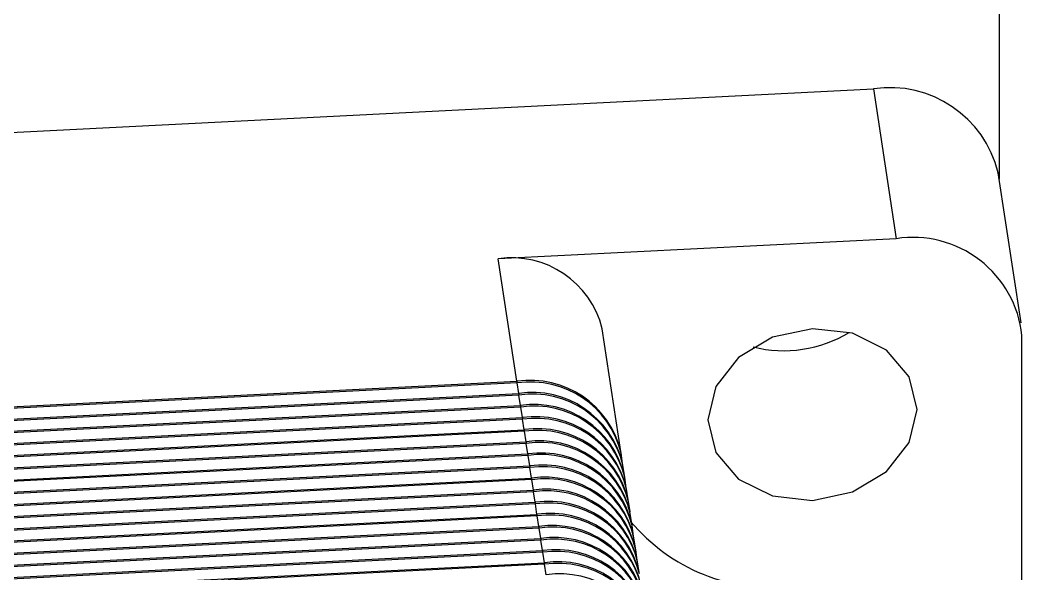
# Model space of a CAD drawing. Header units: millimetres. Extents: x 334 to 3694, y 0 to 2376.
# Drawn here: x 3292.44 to 3306.74, y 1155.27 to 1163.18 of the extents above; entities that cross this region are included whole.
import ezdxf

# ---------------------------------------------------------------- set-up
doc = ezdxf.new("R2010")
doc.units = ezdxf.units.MM
doc.header["$LTSCALE"] = 3
doc.layers.add('1_외형선', color=7, linetype='Continuous', lineweight=25)

msp = doc.modelspace()

# ---------------------------------------------------------------- linework, layer by layer
at = {"layer": '1_외형선'}
for p, q in [((3306.413, 1184.822), (3306.413, 1160.906)), ((3280.105, 1160.957), (3304.62, 1162.195)), ((3304.62, 1162.195), (3304.944, 1160.056)), ((3306.724, 1158.856), (3306.4, 1160.995)), ((3304.944, 1160.056), (3299.266, 1159.769)), ((3299.531, 1158.021), (3299.266, 1159.769)), ((3301.014, 1157.021), (3300.749, 1158.769)), ((3306.737, 1154.098), (3306.737, 1158.677)), ((3289.071, 1157.492), (3299.531, 1158.021)), ((3299.534, 1157.998), (3289.074, 1157.469)), ((3299.531, 1158.021), (3299.531, 1157.998)), ((3299.557, 1157.848), (3299.534, 1157.998)), ((3289.097, 1157.32), (3299.557, 1157.848)), ((3299.56, 1157.825), (3289.1, 1157.297)), ((3299.557, 1157.848), (3299.558, 1157.825)), ((3299.583, 1157.676), (3299.56, 1157.825)), ((3289.123, 1157.147), (3299.583, 1157.676)), ((3299.587, 1157.653), (3289.127, 1157.124)), ((3299.583, 1157.676), (3299.584, 1157.653)), ((3299.609, 1157.503), (3299.587, 1157.653)), ((3289.149, 1156.975), (3299.609, 1157.503)), ((3299.613, 1157.48), (3289.153, 1156.952)), ((3299.609, 1157.503), (3299.61, 1157.48)), ((3299.635, 1157.331), (3299.613, 1157.48)), ((3289.175, 1156.802), (3299.635, 1157.331)), ((3299.635, 1157.331), (3299.636, 1157.307)), ((3299.639, 1157.308), (3289.179, 1156.779)), ((3299.662, 1157.158), (3299.639, 1157.308)), ((3289.201, 1156.63), (3299.662, 1157.158)), ((3299.665, 1157.135), (3289.205, 1156.607)), ((3299.662, 1157.158), (3299.662, 1157.135)), ((3299.688, 1156.986), (3299.665, 1157.135)), ((3289.228, 1156.457), (3299.688, 1156.986)), ((3299.691, 1156.963), (3289.231, 1156.434)), ((3299.688, 1156.986), (3299.688, 1156.962)), ((3299.714, 1156.813), (3299.691, 1156.963)), ((3301.04, 1156.848), (3301.017, 1156.998)), ((3289.254, 1156.285), (3299.714, 1156.813)), ((3299.717, 1156.79), (3289.257, 1156.262)), ((3299.714, 1156.813), (3299.715, 1156.79)), ((3299.74, 1156.641), (3299.717, 1156.79)), ((3301.066, 1156.676), (3301.044, 1156.825)), ((3289.28, 1156.112), (3299.74, 1156.641)), ((3299.743, 1156.618), (3289.283, 1156.089)), ((3299.74, 1156.641), (3299.741, 1156.617)), ((3299.766, 1156.468), (3299.743, 1156.618)), ((3301.092, 1156.503), (3301.07, 1156.653)), ((3289.306, 1155.94), (3299.766, 1156.468)), ((3299.766, 1156.468), (3299.767, 1156.445)), ((3301.118, 1156.331), (3301.096, 1156.48)), ((3299.77, 1156.445), (3289.31, 1155.917)), ((3299.792, 1156.295), (3299.77, 1156.445)), ((3289.332, 1155.767), (3299.792, 1156.295)), ((3299.796, 1156.272), (3289.336, 1155.744)), ((3299.792, 1156.295), (3299.793, 1156.272)), ((3299.818, 1156.123), (3299.796, 1156.272)), ((3301.145, 1156.158), (3301.122, 1156.308)), ((3289.358, 1155.595), (3299.818, 1156.123)), ((3299.822, 1156.1), (3289.362, 1155.572)), ((3299.818, 1156.123), (3299.819, 1156.1)), ((3299.845, 1155.95), (3299.822, 1156.1)), ((3301.171, 1155.986), (3301.148, 1156.135)), ((3289.385, 1155.422), (3299.845, 1155.95)), ((3299.848, 1155.927), (3289.388, 1155.399)), ((3299.845, 1155.95), (3299.845, 1155.927)), ((3299.871, 1155.778), (3299.848, 1155.927)), ((3301.197, 1155.813), (3301.174, 1155.963)), ((3289.411, 1155.25), (3299.871, 1155.778)), ((3299.874, 1155.755), (3289.414, 1155.227)), ((3299.871, 1155.778), (3299.871, 1155.755)), ((3299.897, 1155.605), (3299.874, 1155.755)), ((3301.223, 1155.64), (3301.2, 1155.79)), ((3289.437, 1155.077), (3299.897, 1155.605)), ((3299.897, 1155.605), (3299.898, 1155.582)), ((3301.249, 1155.468), (3301.227, 1155.617)), ((3299.9, 1155.582), (3289.44, 1155.054)), ((3299.923, 1155.433), (3299.9, 1155.582)), ((3289.463, 1154.905), (3299.923, 1155.433)), ((3299.926, 1155.41), (3289.466, 1154.882)), ((3299.923, 1155.433), (3299.924, 1155.41)), ((3299.949, 1155.26), (3299.926, 1155.41)), ((3301.275, 1155.295), (3301.253, 1155.445))]:
    msp.add_line(p, q, dxfattribs=at)
at = {"layer": '1_외형선', "flags": 128}
msp.add_lwpolyline([(3303.749, 1156.321), (3304.321, 1156.443), (3304.805, 1156.733), (3305.129, 1157.147), (3305.243, 1157.621), (3305.129, 1158.084), (3304.805, 1158.465), (3304.321, 1158.706), (3303.749, 1158.771), (3303.177, 1158.649), (3302.692, 1158.359), (3302.368, 1157.945), (3302.254, 1157.47), (3302.368, 1157.007), (3302.692, 1156.626), (3303.177, 1156.385), (3303.749, 1156.321)], dxfattribs=at)
at = {"layer": '1_외형선'}
for centre, radius, start, end in [((3304.849, 1160.616), 1.596, 13.7475, 98.2679), ((3305.183, 1158.511), 1.563, 6.0734, 98.795), ((3299.457, 1158.453), 1.33, 13.7475, 98.2679), ((3303.337, 1160.26), 1.802, 255.9858, 301.2496), ((3299.722, 1156.705), 1.33, 13.7475, 98.2679), ((3299.726, 1156.682), 1.33, 13.7475, 98.2679), ((3299.748, 1156.532), 1.33, 13.7475, 98.2679), ((3299.752, 1156.509), 1.33, 13.7475, 98.2679), ((3299.774, 1156.36), 1.33, 13.7475, 98.2679), ((3299.778, 1156.337), 1.33, 13.7475, 98.2679), ((3299.8, 1156.187), 1.33, 13.7475, 98.2679), ((3299.804, 1156.164), 1.33, 13.7475, 98.2679), ((3299.827, 1156.015), 1.33, 13.7475, 98.2679), ((3299.83, 1155.992), 1.33, 13.7475, 98.2679), ((3299.853, 1155.842), 1.33, 13.7475, 98.2679), ((3299.856, 1155.819), 1.33, 13.7475, 98.2679), ((3299.879, 1155.669), 1.33, 13.7475, 98.2679), ((3299.882, 1155.646), 1.33, 13.7475, 98.2679), ((3299.905, 1155.497), 1.33, 13.7475, 98.2679), ((3299.909, 1155.474), 1.33, 13.7475, 98.2679), ((3299.931, 1155.324), 1.33, 13.7475, 98.2679), ((3299.935, 1155.301), 1.33, 13.7475, 98.2679), ((3299.957, 1155.152), 1.33, 13.7475, 98.2679), ((3299.961, 1155.129), 1.33, 13.7475, 98.2679), ((3299.984, 1154.979), 1.33, 13.7475, 98.2679), ((3299.987, 1154.956), 1.33, 13.7475, 98.2679), ((3300.01, 1154.807), 1.33, 13.7475, 98.2679), ((3300.013, 1154.784), 1.33, 13.7475, 98.2679), ((3300.036, 1154.634), 1.33, 13.7475, 98.2679), ((3300.039, 1154.611), 1.33, 13.7475, 98.2679), ((3303.2, 1157.744), 2.675, 220.1684, 275.3619), ((3300.062, 1154.462), 1.33, 13.7475, 98.2679), ((3300.065, 1154.439), 1.33, 13.7475, 98.2679), ((3300.088, 1154.289), 1.33, 13.7475, 98.2679), ((3300.092, 1154.266), 1.33, 13.7475, 98.2679), ((3300.114, 1154.117), 1.33, 13.7475, 98.2679), ((3300.118, 1154.094), 1.33, 13.7475, 98.2679), ((3300.14, 1153.944), 1.33, 13.7475, 98.2679)]:
    msp.add_arc(centre, radius, start, end, dxfattribs=at)

doc.saveas('drawing.dxf')
